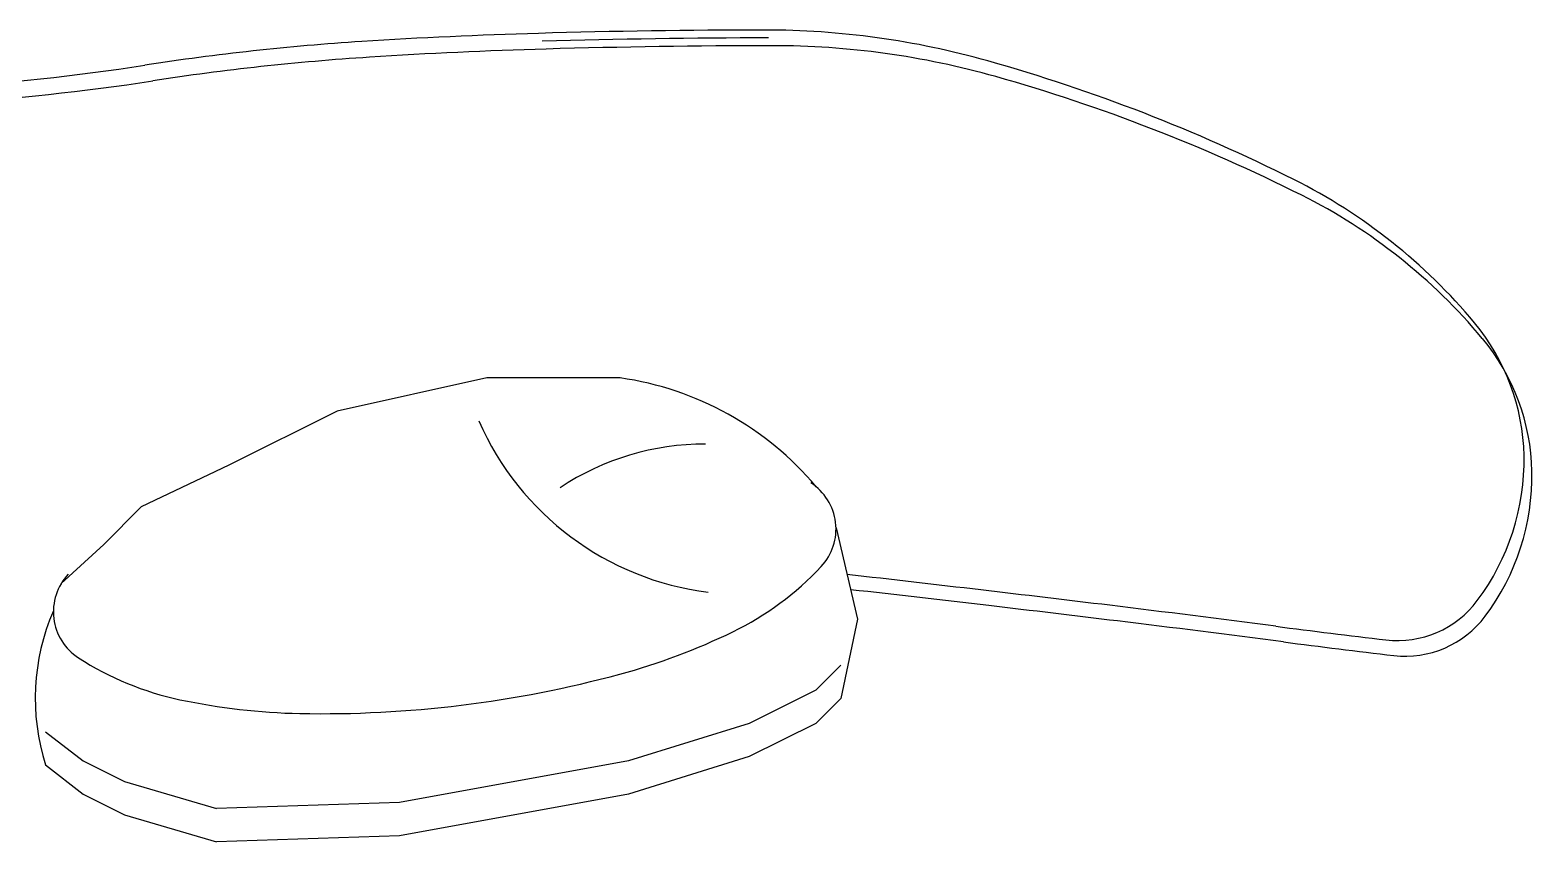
# Model space of a CAD drawing. Header units: millimetres. Extents: x 89450 to 753248, y -530175 to 1209785.
# Drawn here: x 142295.8 to 142654.6, y -92432.6 to -92238.7 of the extents above; entities that cross this region are included whole.
import ezdxf

# ---------------------------------------------------------------- set-up
doc = ezdxf.new("R2010")
doc.units = ezdxf.units.MM
doc.header["$LTSCALE"] = 150

msp = doc.modelspace()

# ---------------------------------------------------------------- linework, layer by layer
at = {"color": 0}
for p, q in [((142404.92, -92321.78), (142369.1, -92329.73)), ((142436.76, -92321.78), (142404.92, -92321.78)), ((142369.1, -92329.73), (142343.23, -92342.66)), ((142343.23, -92342.66), (142322.34, -92352.6)), ((142322.34, -92352.6), (142313.39, -92361.55)), ((142488.33, -92357.62), (142493.47, -92379.44)), ((142313.39, -92361.55), (142303.17, -92370.93)), ((142493.47, -92379.44), (142489.49, -92398.33)), ((142489.49, -92390.38), (142483.52, -92396.35)), ((142483.52, -92396.35), (142467.6, -92404.3)), ((142489.49, -92398.33), (142483.52, -92404.3)), ((142467.6, -92404.3), (142438.75, -92413.25)), ((142483.52, -92404.3), (142467.6, -92412.25)), ((142299.46, -92406.29), (142308.41, -92413.25)), ((142467.6, -92412.25), (142438.75, -92421.2)), ((142299.46, -92414.24), (142308.41, -92421.2)), ((142308.41, -92413.25), (142318.36, -92418.22)), ((142438.75, -92413.25), (142384.03, -92423.19)), ((142318.36, -92418.22), (142340.27, -92424.67)), ((142308.41, -92421.2), (142318.36, -92426.17)), ((142384.03, -92423.19), (142340.27, -92424.67)), ((142438.75, -92421.2), (142384.03, -92431.14)), ((142318.36, -92426.17), (142340.27, -92432.63)), ((142384.03, -92431.14), (142340.27, -92432.63))]:
    msp.add_line(p, q, dxfattribs=at)
for centre, radius, start, end in [((142451.03, -93423.88), 1184.86, 91.63539, 93.67912), ((142472.49, -94175.61), 1936.9, 90.03695, 91.63539), ((142471.37, -92434.62), 195.91, 74.2301, 90.037), ((142412.82, -92829.72), 589.48, 93.67912, 98.74426), ((142452.9, -93427.62), 1184.86, 91.63539, 93.67912), ((142473.43, -94177.49), 1936.9, 90.03695, 91.63539), ((142474.36, -94179.36), 1936.9, 90.03695, 91.63539), ((142473.24, -92438.36), 195.91, 74.2301, 90.037), ((142239.86, -91705.21), 548.26, 273.492, 278.7443), ((142414.69, -92833.47), 589.48, 93.67912, 98.74426), ((142411.78, -92645.59), 415.14, 63.3897, 74.2301), ((142241.73, -91708.95), 548.26, 273.492, 278.7443), ((142413.66, -92649.34), 415.14, 63.3897, 74.2301), ((142537.35, -92394.96), 134.81, 39.8259, 63.3897), ((142539.22, -92398.71), 134.81, 39.8259, 63.3897), ((142601.63, -92341.35), 51.1, 1.0898, 39.8259), ((142603.51, -92345.1), 51.1, 1.0898, 39.8259), ((142426.11, -92396.11), 75.08, 40.0653, 81.8464), ((142466.36, -92304.32), 69.18, 203.6387, 262.9013), ((142456.85, -92399.8), 62.19, 89.7523, 123.619), ((142596.88, -92341.44), 55.86, 323.1102, 1.0898), ((142598.75, -92345.19), 55.86, 323.1102, 1.0898), ((142475.23, -92357.88), 13.1, 7.0034, 57.2346), ((142475.23, -92357.88), 13.1, 316.7721, 7.0034), ((142314.43, -92377.64), 13.1, 136.7721, 187.0034), ((142431.74, -92317), 72.8, 296.0238, 316.7721), ((141514.16, -100994.28), 8680.66, 83.326548, 83.539144), ((141516.04, -100998.02), 8680.66, 83.326548, 83.545912), ((141645.06, -99875.52), 7554.27, 83.091397, 83.326548), ((141646.94, -99879.27), 7554.27, 83.091397, 83.326548), ((142033.61, -96668.74), 4324.03, 82.56175, 83.0914), ((142622.49, -92360.67), 23.84, 263.3595, 323.1102), ((142349.65, -92398.35), 52.65, 156.6124, 197.5637), ((142314.43, -92377.64), 13.1, 187.0034, 237.2346), ((142035.49, -96672.48), 4324.03, 82.56175, 83.0914), ((142624.36, -92364.41), 23.84, 263.3595, 323.1102), ((142397.06, -92245.97), 151.84, 285.1297, 296.0238), ((142840.12, -90491.26), 1905.88, 262.56175, 263.35954), ((142842, -90495), 1905.88, 262.56175, 263.35954), ((142346.74, -92327.44), 72.8, 237.2346, 257.9829), ((142365.56, -92129.48), 272.51, 277.0034, 285.1297), ((142363.19, -92250.13), 151.84, 257.9829, 268.877), ((142365.56, -92129.48), 272.51, 268.877, 277.0034)]:
    msp.add_arc(centre, radius, start, end, dxfattribs=at)

doc.saveas('drawing.dxf')
